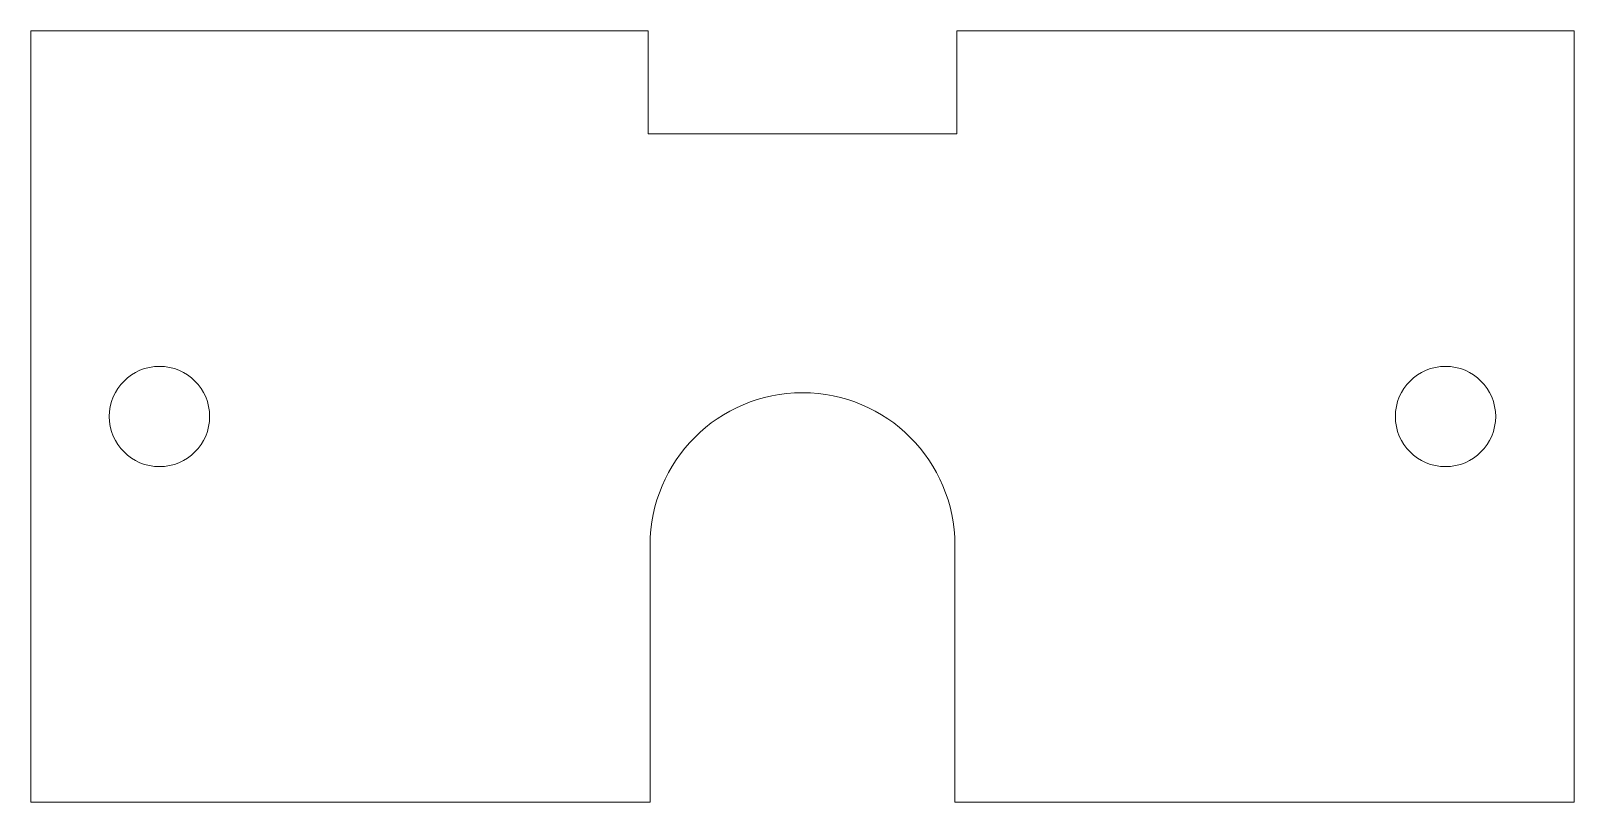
# Model space of a CAD drawing. Header units: millimetres. Extents: x 1405.3 to 1465.3, y -1623.6 to -1593.6.
import ezdxf

# ---------------------------------------------------------------- set-up
doc = ezdxf.new("R2010")
doc.units = ezdxf.units.MM
doc.header["$MEASUREMENT"] = 0
doc.layers.add('Layer 1', color=7, linetype='Continuous')

msp = doc.modelspace()

# ---------------------------------------------------------------- linework, layer by layer
at = {"layer": 'Layer 1', "color": 250, "lineweight": 9}
for centre in [(1410.297, -1608.564), (1460.297, -1608.564)]:
    msp.add_ellipse(centre, major_axis=(0, 1.95), ratio=1, dxfattribs=at)
for points, knots in [([(1429.297, -1623.564), (1429.297, -1623.564), (1405.2971, -1623.564), (1405.2971, -1623.564), (1405.2971, -1623.564), (1405.2971, -1623.564), (1405.2971, -1593.5641), (1405.2971, -1593.5641), (1405.2971, -1593.5641), (1405.2971, -1593.5641), (1429.297, -1593.5641), (1429.297, -1593.5641)], [0, 0, 0, 0, 0.3333333, 0.3333333, 0.3333333, 0.3333333, 0.6666667, 0.6666667, 0.6666667, 0.6666667, 1, 1, 1, 1]), ([(1441.297, -1593.5641), (1441.297, -1593.5641), (1441.297, -1597.5641), (1441.297, -1597.5641), (1441.297, -1597.5641), (1441.297, -1597.5641), (1429.297, -1597.5641), (1429.297, -1597.5641), (1429.297, -1597.5641), (1429.297, -1597.5641), (1429.297, -1593.5641), (1429.297, -1593.5641)], [0, 0, 0, 0, 0.3333333, 0.3333333, 0.3333333, 0.3333333, 0.6666667, 0.6666667, 0.6666667, 0.6666667, 1, 1, 1, 1]), ([(1441.297, -1593.5641), (1441.297, -1593.5641), (1465.297, -1593.5641), (1465.297, -1593.5641), (1465.297, -1593.5641), (1465.297, -1593.5641), (1465.297, -1623.564), (1465.297, -1623.564), (1465.297, -1623.564), (1465.297, -1623.564), (1441.297, -1623.564), (1441.297, -1623.564)], [0, 0, 0, 0, 0.3333333, 0.3333333, 0.3333333, 0.3333333, 0.6666667, 0.6666667, 0.6666667, 0.6666667, 1, 1, 1, 1]), ([(1429.372, -1613.564), (1429.372, -1610.2922), (1432.0252, -1607.639), (1435.297, -1607.639), (1435.297, -1607.639), (1438.5688, -1607.639), (1441.222, -1610.2922), (1441.222, -1613.564)], [0, 0, 0, 0, 0.5, 0.5, 0.5, 0.5, 1, 1, 1, 1])]:
    msp.add_open_spline(points, degree=3, knots=knots, dxfattribs=at)
for points in [[(1429.372, -1613.564), (1429.372, -1613.564), (1429.372, -1623.564), (1429.372, -1623.564)], [(1441.222, -1613.564), (1441.222, -1613.564), (1441.222, -1623.564), (1441.222, -1623.564)], [(1429.297, -1623.564), (1429.297, -1623.564), (1429.372, -1623.564), (1429.372, -1623.564)], [(1441.222, -1623.564), (1441.222, -1623.564), (1441.297, -1623.564), (1441.297, -1623.564)]]:
    msp.add_open_spline(points, degree=3, dxfattribs=at)

doc.saveas('drawing.dxf')
